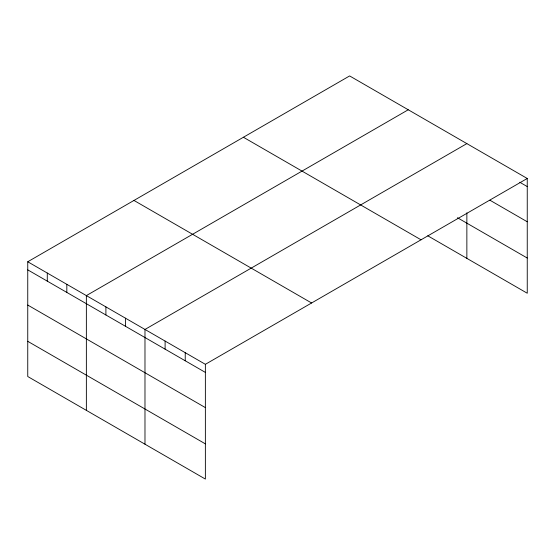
<?xml version="1.0" encoding="UTF-8"?>
<svg xmlns="http://www.w3.org/2000/svg" width="555" height="555" viewBox="0 0 555 555"><rect width="100%" height="100%" fill="white"/><g stroke="black" fill="none" stroke-linecap="round" stroke-linejoin="round"><path stroke-width="0.83" d="M27.75 261.766L205.371 364.316L205.371 479.069L27.75 376.519L27.75 261.766L349.629 75.931L527.25 178.481L527.25 293.234L427.787 235.806M408.244 109.772L86.365 295.607L86.365 410.36M466.859 143.613L144.98 329.448L144.98 444.201M205.371 364.316L527.25 178.481M519.792 182.269L527.25 186.57M489.975 200.244L527.25 221.771M457.452 217.74L527.25 258.033M243.409 137.258L421.03 239.802M133.97 200.438L311.591 302.988M27.75 269.862L205.371 372.405M27.75 305.056L205.371 407.606M27.75 341.325L205.371 443.868M466.859 212.808L466.859 258.366M185.238 352.696L185.238 360.785M165.106 341.068L165.106 349.164M125.437 318.168L125.437 326.264M105.901 306.887L105.901 314.983M66.829 284.326L66.829 292.423M47.286 273.046L47.286 281.142"/></g></svg>
